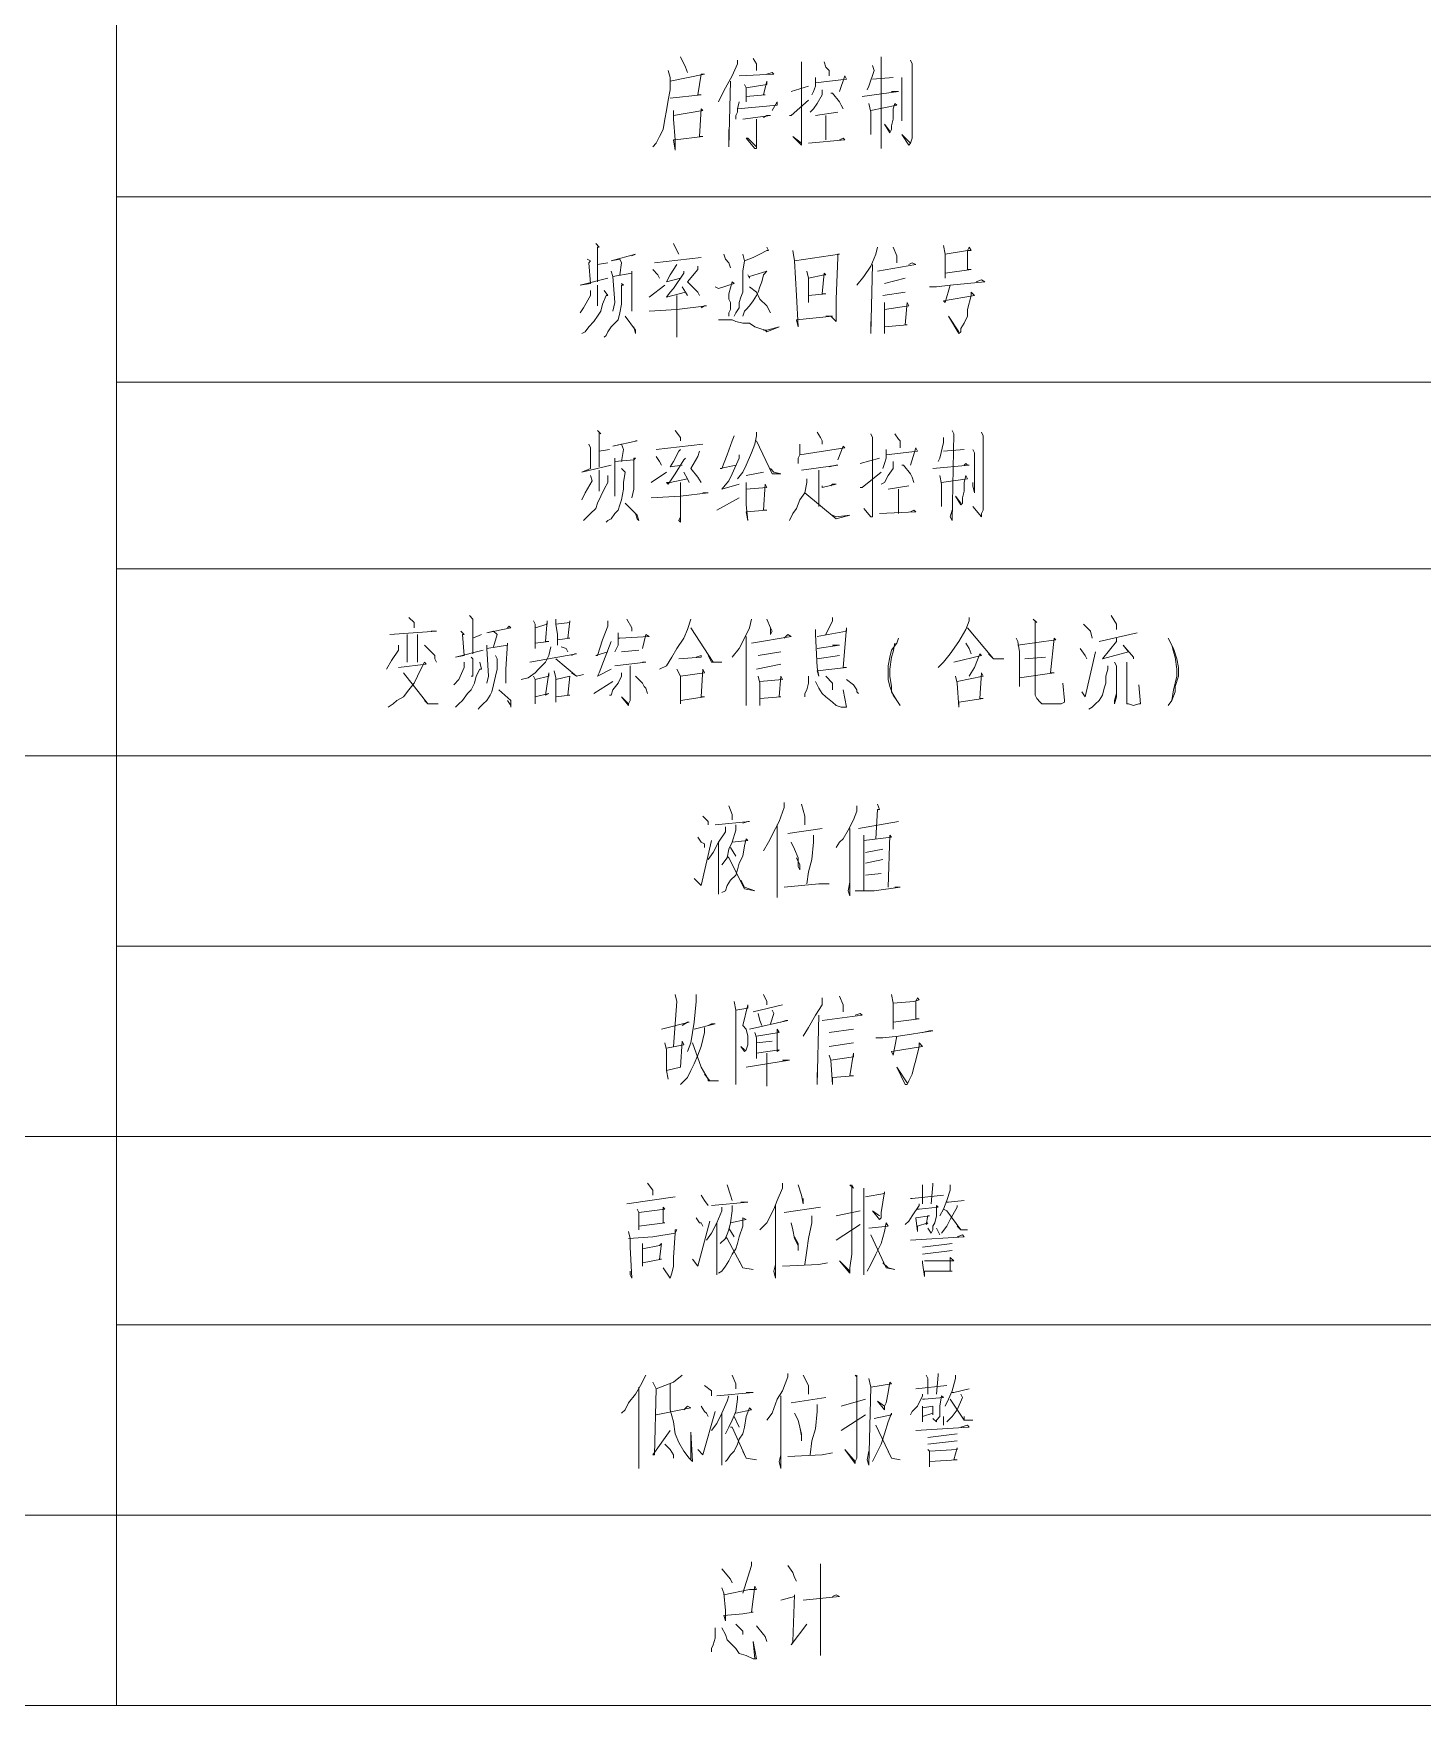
# Model space of a CAD drawing. Header units: millimetres. Extents: x 201 to 11482, y -7821 to 251.
# Drawn here: x 2759.2 to 2810.2, y -5579.6 to -5518.2 of the extents above; entities that cross this region are included whole.
import ezdxf

# ---------------------------------------------------------------- set-up
doc = ezdxf.new("R2010")
doc.units = ezdxf.units.MM

msp = doc.modelspace()

# ---------------------------------------------------------------- linework, layer by layer
at = {"color": 0, "lineweight": 18}
for points in [[(2742.753, -5544.697), (2762.247, -5544.697), (2762.247, -5476.371)], [(2762.247, -5524.187), (2811.079, -5524.187), (2811.079, -5517.329)], [(2782.948, -5519.043), (2783.139, -5519.424), (2783.202, -5519.615)], [(2785.044, -5519.17), (2785.044, -5519.297), (2784.853, -5519.742), (2784.599, -5520.186), (2784.472, -5520.44), (2784.345, -5520.694)], [(2785.615, -5519.107), (2785.742, -5519.297), (2785.742, -5519.424), (2785.742, -5519.551)], [(2787.393, -5519.234), (2787.393, -5519.361), (2787.393, -5522.091), (2787.393, -5522.218), (2787.393, -5522.282), (2787.076, -5521.964), (2787.393, -5522.218)], [(2788.219, -5519.234), (2788.282, -5519.424), (2788.409, -5519.551), (2788.409, -5519.615), (2788.409, -5519.742)], [(2790.314, -5519.043), (2790.314, -5519.234), (2790.314, -5522.409), (2790.314, -5522.218), (2790.314, -5522.028)], [(2791.394, -5519.17), (2791.457, -5519.297), (2791.457, -5521.901), (2791.457, -5522.028), (2791.394, -5522.218), (2791.394, -5522.218), (2791.33, -5522.282), (2791.076, -5521.901), (2791.394, -5522.218)], [(2782.504, -5519.551), (2782.567, -5519.805), (2782.567, -5520.25), (2782.504, -5520.631), (2782.44, -5521.012), (2782.377, -5521.329), (2782.313, -5521.71), (2782.186, -5521.964), (2782.059, -5522.218), (2781.932, -5522.345)], [(2782.567, -5519.932), (2783.837, -5519.678), (2783.71, -5519.678), (2783.583, -5520.44), (2783.71, -5520.44), (2782.567, -5520.567)], [(2785.107, -5519.742), (2786.377, -5519.678), (2786.314, -5519.615), (2786.123, -5519.678)], [(2787.901, -5519.805), (2787.901, -5519.996), (2787.901, -5520.123), (2787.838, -5520.313), (2787.774, -5520.44)], [(2787.901, -5519.996), (2789.044, -5519.869), (2788.981, -5519.742), (2788.79, -5520.313)], [(2789.997, -5519.361), (2790.06, -5519.551), (2789.87, -5520.123), (2789.806, -5520.25)], [(2789.997, -5519.869), (2790.759, -5519.805)], [(2791.076, -5519.805), (2791.076, -5519.932), (2791.076, -5521.393), (2791.076, -5521.139), (2791.076, -5520.948)], [(2784.79, -5519.932), (2784.726, -5522.345), (2784.726, -5522.091), (2784.726, -5521.71)], [(2785.298, -5520.059), (2785.361, -5520.186), (2785.361, -5520.694), (2785.361, -5520.504), (2786.06, -5520.44), (2785.996, -5520.44), (2786.123, -5519.932), (2786.123, -5520.059), (2785.361, -5520.186)], [(2787.012, -5520.313), (2787.647, -5520.123)], [(2788.155, -5520.25), (2788.155, -5520.44), (2787.965, -5520.758), (2787.838, -5520.948), (2787.711, -5521.075)], [(2788.473, -5520.377), (2788.536, -5520.377), (2788.79, -5520.694), (2788.854, -5520.821), (2788.917, -5520.948)], [(2789.616, -5520.504), (2790.949, -5520.313), (2790.886, -5520.313), (2790.822, -5520.313), (2790.695, -5520.313)], [(2782.694, -5521.012), (2782.694, -5521.202), (2782.694, -5521.329), (2782.758, -5522.091), (2782.758, -5522.472), (2782.694, -5522.091), (2782.758, -5522.091), (2783.774, -5521.964), (2783.647, -5521.964), (2783.71, -5520.948), (2783.774, -5521.012), (2782.694, -5521.202)], [(2785.107, -5520.694), (2785.044, -5520.948), (2785.044, -5521.075), (2784.98, -5521.202), (2784.98, -5521.329)], [(2785.044, -5520.948), (2786.504, -5520.821), (2786.504, -5520.694), (2786.314, -5521.012)], [(2786.949, -5521.202), (2787.012, -5521.202), (2787.647, -5520.631)], [(2787.901, -5521.202), (2788.727, -5521.075)], [(2789.87, -5520.758), (2789.933, -5521.075), (2789.933, -5521.075), (2789.933, -5521.901), (2789.933, -5521.71), (2789.933, -5521.583)], [(2789.933, -5521.012), (2790.886, -5520.821), (2790.822, -5520.758), (2790.759, -5520.948), (2790.759, -5521.329), (2790.695, -5521.583), (2790.695, -5521.71), (2790.632, -5521.837), (2790.441, -5521.52), (2790.632, -5521.774)], [(2785.234, -5521.329), (2786.25, -5521.202), (2786.123, -5521.202), (2785.996, -5521.266)], [(2785.742, -5521.329), (2785.742, -5522.218), (2785.742, -5522.345), (2785.742, -5522.409), (2785.679, -5522.409), (2785.361, -5522.028), (2785.425, -5522.028), (2785.742, -5522.345)], [(2788.282, -5521.202), (2788.282, -5522.091)], [(2787.647, -5522.218), (2788.981, -5522.091), (2788.917, -5522.028), (2788.79, -5522.091)], [(2762.247, -5530.981), (2811.079, -5530.981), (2811.079, -5524.187)], [(2779.837, -5525.901), (2779.964, -5526.028), (2779.9, -5526.028), (2779.9, -5527.298)], [(2782.694, -5525.901), (2782.821, -5526.155), (2782.885, -5526.282)], [(2792.6, -5525.965), (2792.664, -5526.282), (2792.664, -5527.171), (2792.664, -5526.981), (2793.616, -5526.854), (2793.489, -5526.854), (2793.489, -5526.155), (2793.553, -5526.028), (2793.616, -5526.155), (2793.489, -5526.155), (2792.664, -5526.282)], [(2779.519, -5526.473), (2779.646, -5526.536), (2779.583, -5526.6), (2779.646, -5527.362), (2779.265, -5527.425), (2780.281, -5527.171)], [(2779.9, -5526.663), (2780.281, -5526.6)], [(2781.17, -5526.346), (2781.297, -5526.282), (2781.297, -5526.282), (2780.408, -5526.536), (2780.726, -5526.473), (2780.789, -5526.6), (2780.726, -5527.044)], [(2781.996, -5526.6), (2783.71, -5526.409)], [(2784.536, -5526.282), (2784.599, -5526.473), (2784.726, -5526.6), (2784.79, -5526.79)], [(2786.123, -5526.028), (2786.187, -5526.155), (2786.123, -5526.155), (2785.869, -5526.282), (2785.615, -5526.409), (2785.298, -5526.536), (2785.234, -5526.282), (2785.298, -5526.536), (2785.234, -5526.917), (2785.234, -5527.108), (2785.234, -5527.425), (2785.234, -5527.425), (2785.234, -5527.679), (2785.171, -5527.87), (2785.107, -5528.06), (2785.107, -5528.251), (2784.98, -5528.441), (2784.917, -5528.568)], [(2787.076, -5526.155), (2787.139, -5526.536), (2787.203, -5527.806), (2787.266, -5528.949), (2787.203, -5528.695), (2788.536, -5528.568), (2788.409, -5528.568), (2788.282, -5528.568)], [(2787.139, -5526.536), (2788.79, -5526.282), (2788.727, -5526.282), (2788.727, -5526.409), (2788.663, -5527.933), (2788.663, -5528.251), (2788.663, -5528.441), (2788.663, -5528.695), (2788.663, -5528.759), (2788.473, -5528.568)], [(2790.187, -5526.028), (2790.124, -5526.282), (2789.933, -5526.727), (2789.679, -5527.108), (2789.425, -5527.425)], [(2790.187, -5526.917), (2791.584, -5526.663), (2791.457, -5526.6), (2791.33, -5526.663)], [(2790.759, -5526.028), (2790.886, -5526.346), (2790.886, -5526.473), (2790.886, -5526.6), (2790.886, -5526.346)], [(2780.472, -5528.378), (2780.535, -5528.06), (2780.472, -5527.108), (2780.408, -5526.917), (2780.472, -5527.108), (2781.17, -5526.981), (2781.17, -5526.917), (2781.17, -5526.917), (2781.17, -5527.806), (2781.17, -5528.06), (2781.17, -5528.378)], [(2781.932, -5526.854), (2782.123, -5527.044), (2782.186, -5527.171)], [(2782.821, -5526.663), (2782.821, -5526.663), (2782.567, -5527.044), (2782.44, -5527.298), (2782.948, -5527.171)], [(2783.075, -5526.917), (2783.075, -5526.981), (2782.694, -5527.552), (2782.567, -5527.679), (2782.44, -5527.87), (2782.44, -5527.87), (2783.139, -5527.679), (2783.202, -5527.806), (2783.139, -5527.679), (2783.012, -5527.489)], [(2783.583, -5526.727), (2783.583, -5526.854), (2783.202, -5527.298), (2783.583, -5527.679), (2783.647, -5527.806)], [(2785.425, -5527.044), (2785.488, -5527.171), (2785.488, -5527.108), (2786.123, -5526.917), (2786.123, -5526.917), (2785.996, -5527.044), (2785.933, -5527.298), (2785.869, -5527.489), (2785.806, -5527.679), (2785.742, -5527.806), (2785.615, -5527.997), (2785.488, -5528.187), (2785.361, -5528.314), (2785.298, -5528.378), (2785.234, -5528.568)], [(2787.584, -5526.917), (2787.647, -5527.171), (2787.647, -5528.06), (2787.647, -5527.997), (2787.647, -5527.806), (2788.282, -5527.743), (2788.155, -5527.743), (2788.219, -5526.981), (2788.282, -5527.044), (2788.219, -5527.044), (2787.647, -5527.171)], [(2789.997, -5526.663), (2789.933, -5529.203), (2789.933, -5529.013), (2789.933, -5528.759)], [(2790.441, -5527.362), (2791.203, -5527.171)], [(2779.646, -5527.616), (2779.646, -5527.806), (2779.392, -5528.251), (2779.265, -5528.441)], [(2780.154, -5527.616), (2780.281, -5527.806), (2780.218, -5527.806), (2780.091, -5528.124), (2780.027, -5528.378), (2779.9, -5528.568), (2779.773, -5528.759), (2779.583, -5528.949), (2779.456, -5529.14), (2779.329, -5529.203)], [(2779.9, -5527.425), (2779.9, -5527.489), (2779.9, -5528.187), (2779.9, -5528.06)], [(2780.789, -5527.362), (2780.853, -5527.425), (2780.789, -5527.425), (2780.789, -5527.87), (2780.789, -5528.124), (2780.726, -5528.441), (2780.662, -5528.695), (2780.535, -5528.822), (2780.408, -5528.949), (2780.281, -5529.14), (2780.218, -5529.267), (2780.154, -5529.33)], [(2781.805, -5527.87), (2782.377, -5527.425)], [(2782.821, -5527.806), (2782.821, -5527.933), (2782.821, -5529.14), (2782.821, -5529.33), (2782.821, -5529.203), (2782.821, -5529.14)], [(2784.218, -5527.489), (2784.345, -5527.552), (2784.345, -5527.552), (2784.917, -5527.362), (2784.853, -5527.298), (2784.726, -5527.743), (2784.726, -5527.806), (2784.726, -5527.933), (2784.79, -5528.06), (2784.79, -5528.187), (2784.79, -5528.314), (2784.726, -5528.441), (2784.726, -5528.568)], [(2785.488, -5527.489), (2785.742, -5527.679), (2785.869, -5527.933), (2786.123, -5528.187), (2786.25, -5528.441)], [(2791.203, -5527.679), (2790.378, -5527.806)], [(2792.092, -5527.489), (2792.346, -5527.489), (2792.854, -5527.425), (2794.124, -5527.298), (2793.997, -5527.235), (2793.807, -5527.298)], [(2792.854, -5527.425), (2792.664, -5528.06), (2792.6, -5527.997), (2793.743, -5527.806), (2793.616, -5527.679), (2793.616, -5527.806), (2793.489, -5528.314), (2793.489, -5528.568), (2793.362, -5528.822), (2793.235, -5529.013), (2793.235, -5529.14), (2793.172, -5529.203), (2792.791, -5528.568), (2793.172, -5529.14)], [(2781.805, -5528.378), (2782.821, -5528.314), (2783.901, -5528.187), (2783.837, -5528.187), (2783.71, -5528.251)], [(2790.441, -5528.06), (2790.441, -5528.314), (2790.441, -5529.203), (2790.441, -5528.949), (2791.267, -5528.886), (2791.203, -5528.886), (2791.267, -5528.06), (2791.33, -5528.187), (2790.441, -5528.314)], [(2780.916, -5528.568), (2781.297, -5529.076), (2781.297, -5529.203), (2781.297, -5529.203), (2781.234, -5528.949)], [(2784.345, -5528.695), (2784.472, -5528.695), (2784.599, -5528.695), (2784.853, -5528.695), (2784.98, -5528.759), (2785.234, -5528.822), (2785.488, -5528.822), (2785.679, -5528.949), (2785.869, -5529.013), (2786.06, -5529.076), (2786.123, -5529.14), (2786.568, -5528.949), (2786.123, -5529.076), (2786.06, -5529.076), (2785.996, -5529.076)], [(2762.247, -5537.839), (2811.079, -5537.839), (2811.079, -5530.981)], [(2779.583, -5533.267), (2779.646, -5533.394), (2779.646, -5534.156), (2779.329, -5534.283), (2780.408, -5534.029)], [(2779.9, -5532.759), (2780.027, -5532.886), (2779.964, -5532.823), (2779.964, -5534.093)], [(2781.297, -5533.14), (2781.297, -5533.14), (2781.361, -5533.14), (2780.472, -5533.331), (2780.789, -5533.267), (2780.853, -5533.458), (2780.789, -5533.902)], [(2782.059, -5533.458), (2783.774, -5533.267)], [(2782.758, -5532.759), (2782.948, -5533.013), (2782.948, -5533.14)], [(2784.917, -5532.95), (2784.853, -5533.14), (2784.663, -5533.648), (2784.472, -5534.156), (2784.409, -5534.156), (2784.98, -5534.029)], [(2785.742, -5532.823), (2785.742, -5532.95), (2785.679, -5533.267), (2785.552, -5533.585), (2785.361, -5534.029), (2785.234, -5534.283), (2785.044, -5534.537)], [(2785.742, -5533.14), (2786.314, -5534.347), (2786.631, -5534.347), (2786.377, -5534.283), (2786.25, -5534.156)], [(2787.33, -5533.267), (2787.33, -5533.458), (2787.33, -5533.648), (2787.266, -5533.775), (2787.266, -5533.902), (2787.266, -5533.966)], [(2787.33, -5533.648), (2788.981, -5533.394), (2788.917, -5533.331), (2788.727, -5533.839)], [(2787.965, -5532.823), (2788.092, -5533.013), (2788.155, -5533.14), (2788.155, -5533.267)], [(2789.933, -5532.886), (2789.997, -5533.013), (2789.997, -5535.807), (2789.997, -5535.934), (2789.933, -5535.934), (2789.679, -5535.617), (2789.933, -5535.934)], [(2790.822, -5532.886), (2790.949, -5533.077), (2791.013, -5533.14), (2791.013, -5533.267), (2791.013, -5533.394)], [(2792.6, -5533.013), (2792.6, -5533.204), (2792.473, -5533.775), (2792.41, -5533.902)], [(2792.918, -5532.759), (2792.981, -5532.886), (2792.918, -5536.061), (2792.854, -5535.934), (2792.918, -5535.68)], [(2793.997, -5532.823), (2794.061, -5532.95), (2794.061, -5535.553), (2794.061, -5535.68), (2793.997, -5535.807), (2793.997, -5535.934), (2793.997, -5535.934), (2793.68, -5535.553), (2793.997, -5535.934)], [(2779.964, -5533.521), (2780.345, -5533.458)], [(2780.535, -5535.172), (2780.535, -5534.918), (2780.535, -5533.902), (2780.535, -5533.775), (2780.535, -5533.902), (2781.234, -5533.839), (2781.297, -5533.775), (2781.234, -5533.775), (2781.234, -5534.664), (2781.234, -5534.918), (2781.17, -5535.236)], [(2782.059, -5533.712), (2782.186, -5533.902), (2782.25, -5534.029)], [(2783.139, -5533.775), (2783.075, -5533.839), (2782.758, -5534.347), (2782.631, -5534.537), (2782.504, -5534.728), (2782.44, -5534.664), (2782.567, -5534.664), (2783.202, -5534.537), (2783.266, -5534.664), (2783.202, -5534.537), (2783.075, -5534.283)], [(2782.948, -5533.458), (2782.885, -5533.521), (2782.694, -5533.902), (2782.567, -5534.093), (2783.012, -5534.029)], [(2783.647, -5533.521), (2783.583, -5533.712), (2783.329, -5534.156), (2783.583, -5534.474), (2783.71, -5534.664)], [(2785.107, -5533.648), (2785.107, -5533.775), (2784.853, -5534.347), (2784.726, -5534.601), (2784.472, -5534.918), (2784.472, -5534.918), (2785.107, -5534.728)], [(2789.552, -5533.966), (2790.251, -5533.775)], [(2790.759, -5533.902), (2790.759, -5534.156), (2790.568, -5534.41), (2790.441, -5534.664), (2790.314, -5534.728)], [(2790.505, -5533.458), (2790.505, -5533.648), (2790.505, -5533.775), (2790.441, -5533.966), (2790.378, -5534.156)], [(2790.505, -5533.648), (2791.648, -5533.521), (2791.584, -5533.394), (2791.394, -5534.029)], [(2792.219, -5534.156), (2793.553, -5534.029), (2793.489, -5534.029), (2793.426, -5533.966), (2793.362, -5534.029)], [(2792.6, -5533.521), (2793.362, -5533.458)], [(2793.68, -5533.458), (2793.743, -5533.585), (2793.743, -5535.045), (2793.68, -5534.791), (2793.68, -5534.664)], [(2779.646, -5534.41), (2779.71, -5534.601), (2779.456, -5535.045), (2779.329, -5535.299)], [(2780.281, -5534.41), (2780.281, -5534.664), (2780.154, -5534.918), (2780.027, -5535.172), (2779.9, -5535.426), (2779.837, -5535.617), (2779.646, -5535.807), (2779.519, -5535.934), (2779.392, -5536.061)], [(2779.964, -5534.22), (2779.964, -5534.347), (2779.964, -5534.982), (2779.964, -5534.918)], [(2780.789, -5534.156), (2780.916, -5534.283), (2780.853, -5534.664), (2780.853, -5534.918), (2780.789, -5535.299), (2780.726, -5535.49), (2780.662, -5535.68), (2780.535, -5535.807), (2780.408, -5535.998), (2780.281, -5536.061), (2780.218, -5536.125)], [(2781.869, -5534.664), (2782.44, -5534.283)], [(2785.996, -5534.283), (2785.361, -5534.41)], [(2787.584, -5534.537), (2787.584, -5534.664), (2787.52, -5535.045), (2787.33, -5535.299), (2787.203, -5535.617), (2787.076, -5535.807), (2786.949, -5536.061)], [(2787.393, -5534.22), (2788.727, -5534.029), (2788.663, -5534.029), (2788.409, -5534.093)], [(2788.028, -5534.22), (2788.028, -5534.347), (2788.028, -5535.553)], [(2789.552, -5534.855), (2789.616, -5534.855), (2790.314, -5534.283)], [(2791.076, -5534.029), (2791.14, -5534.029), (2791.394, -5534.347), (2791.457, -5534.474), (2791.521, -5534.664)], [(2792.473, -5534.41), (2792.537, -5534.728), (2792.537, -5534.791), (2792.537, -5535.553), (2792.537, -5535.426), (2792.537, -5535.299)], [(2792.537, -5534.664), (2793.489, -5534.537), (2793.426, -5534.41), (2793.362, -5534.664), (2793.362, -5534.982), (2793.299, -5535.236), (2793.299, -5535.426), (2793.235, -5535.49), (2793.045, -5535.172), (2793.235, -5535.426)], [(2781.869, -5535.236), (2782.948, -5535.172), (2783.964, -5535.045), (2783.964, -5535.045), (2783.774, -5535.045)], [(2782.948, -5534.664), (2782.948, -5534.791), (2782.948, -5535.934), (2782.948, -5536.125), (2782.885, -5536.061), (2782.948, -5535.934)], [(2785.361, -5534.664), (2785.361, -5534.918), (2785.361, -5535.49), (2785.425, -5536.061), (2785.361, -5535.744), (2786.123, -5535.68), (2785.996, -5535.68), (2786.06, -5534.728), (2786.123, -5534.855), (2785.361, -5534.918)], [(2787.52, -5535.045), (2787.52, -5535.045), (2788.663, -5535.998), (2789.171, -5535.871), (2788.663, -5535.934), (2788.536, -5535.871)], [(2788.155, -5534.791), (2788.155, -5534.855), (2788.663, -5534.728), (2788.536, -5534.728), (2788.473, -5534.791)], [(2790.568, -5534.918), (2791.33, -5534.791)], [(2790.949, -5534.918), (2790.949, -5535.807)], [(2780.916, -5535.426), (2781.361, -5535.871), (2781.424, -5536.061), (2781.361, -5535.998), (2781.297, -5535.807)], [(2784.282, -5535.68), (2785.107, -5535.236)], [(2790.251, -5535.807), (2791.584, -5535.744), (2791.521, -5535.68), (2791.394, -5535.744)], [(2762.247, -5544.697), (2811.079, -5544.697), (2811.079, -5537.839)], [(2772.979, -5539.617), (2773.169, -5539.808), (2773.169, -5539.871), (2773.169, -5539.998)], [(2775.201, -5539.554), (2775.328, -5539.681), (2775.328, -5539.681), (2775.328, -5540.951)], [(2776.598, -5539.998), (2776.662, -5539.935), (2776.725, -5539.998), (2775.836, -5540.189), (2776.09, -5540.125), (2776.217, -5540.252), (2776.09, -5540.697)], [(2777.551, -5539.744), (2777.614, -5539.871), (2777.614, -5540.125), (2777.614, -5540.76), (2777.614, -5540.57), (2778.122, -5540.506), (2777.995, -5540.506), (2778.059, -5539.744), (2778.059, -5539.871), (2777.614, -5539.998)], [(2778.376, -5539.681), (2778.376, -5539.871), (2778.44, -5540.252), (2778.44, -5540.633), (2778.44, -5540.443), (2778.884, -5540.379), (2778.821, -5540.379), (2778.884, -5539.744), (2778.884, -5539.808), (2778.376, -5539.871)], [(2780.281, -5539.744), (2780.281, -5539.935), (2780.091, -5540.443), (2779.9, -5541.014), (2779.837, -5541.014), (2780.281, -5540.887)], [(2780.98, -5539.681), (2781.17, -5539.998), (2781.17, -5540.125)], [(2783.329, -5539.681), (2783.202, -5540.062), (2783.075, -5540.379), (2782.821, -5540.76), (2782.631, -5541.078), (2782.44, -5541.395), (2782.186, -5541.522)], [(2783.329, -5539.998), (2784.155, -5541.268), (2784.472, -5541.268), (2784.091, -5541.268), (2783.964, -5541.014)], [(2785.552, -5539.681), (2785.488, -5539.998), (2785.298, -5540.379), (2785.107, -5540.76), (2784.853, -5541.078)], [(2786.123, -5539.681), (2786.25, -5539.998), (2786.314, -5540.125), (2786.25, -5540.252), (2786.25, -5539.998)], [(2787.901, -5540.062), (2787.901, -5540.252), (2787.965, -5541.459), (2788.028, -5541.776), (2787.965, -5541.586), (2789.044, -5541.459), (2788.917, -5541.459), (2789.044, -5539.998), (2789.044, -5540.125), (2787.965, -5540.316)], [(2788.536, -5539.617), (2788.536, -5539.744), (2788.282, -5540.252)], [(2793.553, -5539.617), (2793.553, -5539.744), (2793.426, -5540.062), (2793.172, -5540.506), (2792.854, -5540.951), (2792.6, -5541.268), (2792.41, -5541.459)], [(2793.489, -5539.998), (2794.442, -5541.141), (2794.823, -5541.141), (2794.442, -5541.141), (2794.251, -5540.951)], [(2795.902, -5539.681), (2796.029, -5539.808), (2795.966, -5539.744), (2795.966, -5540.379), (2795.966, -5541.649), (2795.966, -5542.157), (2795.966, -5542.475), (2796.029, -5542.602), (2796.156, -5542.729), (2796.22, -5542.792), (2796.41, -5542.792), (2796.918, -5542.792), (2797.045, -5542.729), (2797.045, -5542.665), (2796.982, -5542.03), (2797.045, -5542.665)], [(2797.744, -5539.871), (2797.998, -5540.125), (2798.061, -5540.379)], [(2798.76, -5539.554), (2798.95, -5539.871), (2798.95, -5539.998), (2798.95, -5540.062)], [(2772.598, -5540.633), (2772.598, -5540.824), (2772.344, -5541.205), (2772.153, -5541.522)], [(2772.28, -5540.252), (2773.995, -5540.125), (2773.931, -5540.125), (2773.804, -5540.125)], [(2772.915, -5540.252), (2772.915, -5541.268)], [(2773.296, -5540.252), (2773.296, -5541.268)], [(2773.55, -5540.633), (2773.931, -5541.014), (2773.931, -5541.141), (2773.995, -5541.268)], [(2774.884, -5540.125), (2775.011, -5540.252), (2774.947, -5540.252), (2775.011, -5541.014), (2774.693, -5541.078), (2775.709, -5540.824)], [(2775.328, -5540.379), (2775.646, -5540.252)], [(2775.836, -5542.03), (2775.9, -5541.776), (2775.836, -5540.76), (2775.836, -5540.633), (2775.836, -5540.76), (2776.598, -5540.633), (2776.598, -5540.633), (2776.598, -5540.57), (2776.535, -5541.522), (2776.535, -5541.776), (2776.535, -5542.03)], [(2778.186, -5540.697), (2778.122, -5541.014), (2777.995, -5541.268), (2777.741, -5541.522), (2777.614, -5541.649), (2777.36, -5541.84), (2777.106, -5541.903)], [(2778.567, -5540.697), (2778.757, -5540.76), (2778.821, -5540.887)], [(2780.408, -5540.506), (2779.964, -5541.649), (2779.9, -5541.776), (2780.408, -5541.522)], [(2780.662, -5540.189), (2780.662, -5540.379), (2780.662, -5540.633), (2780.535, -5540.887)], [(2780.662, -5540.379), (2780.726, -5540.379), (2781.805, -5540.316), (2781.678, -5540.252), (2781.551, -5540.76)], [(2785.361, -5540.316), (2785.361, -5542.856), (2785.361, -5542.665), (2785.361, -5542.411)], [(2785.552, -5540.57), (2787.012, -5540.316), (2786.885, -5540.252), (2786.758, -5540.379)], [(2787.965, -5540.76), (2788.79, -5540.633), (2788.663, -5540.633), (2788.536, -5540.633)], [(2791.013, -5542.856), (2790.886, -5542.665), (2790.759, -5542.475), (2790.632, -5542.157), (2790.568, -5541.903), (2790.568, -5541.395), (2790.632, -5541.078), (2790.695, -5540.824), (2790.886, -5540.57), (2790.949, -5540.379)], [(2790.822, -5540.57), (2790.759, -5540.887), (2790.695, -5541.078), (2790.632, -5541.522), (2790.632, -5541.776), (2790.695, -5542.157), (2790.695, -5542.348), (2790.886, -5542.665)], [(2793.426, -5540.57), (2793.553, -5540.76), (2793.616, -5540.951)], [(2795.267, -5540.379), (2795.331, -5540.506), (2795.394, -5540.887), (2795.394, -5541.522), (2795.394, -5541.522), (2795.394, -5542.157), (2795.394, -5541.84), (2796.664, -5541.649), (2796.537, -5541.649), (2796.664, -5540.379), (2796.728, -5540.443), (2795.331, -5540.633)], [(2798.315, -5540.506), (2799.712, -5540.189)], [(2798.95, -5540.379), (2798.95, -5540.506), (2798.442, -5541.141), (2798.442, -5541.141), (2799.395, -5540.887), (2799.204, -5540.633), (2799.585, -5541.078), (2799.585, -5541.141)], [(2800.855, -5542.856), (2800.982, -5542.665), (2801.109, -5542.348), (2801.109, -5542.157), (2801.236, -5541.776), (2801.236, -5541.459), (2801.173, -5541.141), (2801.046, -5540.76), (2800.982, -5540.633), (2800.855, -5540.379)], [(2800.982, -5540.633), (2801.046, -5540.887), (2801.109, -5541.078), (2801.173, -5541.522), (2801.173, -5541.776), (2801.109, -5542.03), (2801.046, -5542.284), (2800.982, -5542.665)], [(2772.598, -5541.459), (2773.614, -5541.332), (2773.55, -5541.268), (2773.423, -5541.522), (2773.296, -5541.776), (2773.169, -5542.03), (2772.979, -5542.284), (2772.788, -5542.538), (2772.534, -5542.665), (2772.407, -5542.792), (2772.217, -5542.919)], [(2775.011, -5541.268), (2775.011, -5541.459), (2774.82, -5541.903), (2774.63, -5542.094)], [(2775.582, -5541.268), (2775.646, -5541.522), (2775.582, -5541.522), (2775.455, -5541.776), (2775.392, -5542.03), (2775.265, -5542.284), (2775.138, -5542.411), (2774.947, -5542.665), (2774.82, -5542.792), (2774.693, -5542.919)], [(2775.265, -5541.078), (2775.328, -5541.141), (2775.328, -5541.776), (2775.265, -5541.776)], [(2776.154, -5541.014), (2776.217, -5541.141), (2776.217, -5541.141), (2776.217, -5541.522), (2776.154, -5541.776), (2776.09, -5542.094), (2776.027, -5542.348), (2775.963, -5542.475), (2775.836, -5542.665), (2775.709, -5542.792), (2775.582, -5542.919), (2775.519, -5542.983)], [(2777.424, -5541.268), (2779.138, -5540.951), (2779.075, -5540.951), (2778.948, -5541.014)], [(2778.376, -5541.141), (2779.138, -5541.776), (2779.392, -5541.713), (2779.138, -5541.776), (2778.948, -5541.649)], [(2780.535, -5541.395), (2781.678, -5541.268), (2781.615, -5541.268), (2781.551, -5541.268)], [(2781.424, -5540.824), (2780.789, -5540.887)], [(2782.885, -5541.141), (2783.71, -5541.078), (2783.71, -5541.014), (2783.52, -5541.078)], [(2786.631, -5541.332), (2785.742, -5541.522)], [(2785.806, -5541.014), (2786.631, -5540.887)], [(2787.965, -5541.141), (2788.79, -5541.014)], [(2792.981, -5541.268), (2793.997, -5541.014), (2793.934, -5540.951), (2793.743, -5541.459), (2793.616, -5541.649), (2793.553, -5541.776)], [(2795.585, -5541.141), (2796.347, -5541.078)], [(2797.617, -5540.76), (2797.807, -5541.014), (2797.871, -5541.141)], [(2797.68, -5542.348), (2797.807, -5542.538), (2798.188, -5540.887)], [(2798.887, -5541.268), (2798.95, -5541.395), (2798.95, -5542.538), (2798.887, -5542.792), (2798.887, -5542.665), (2798.95, -5542.411)], [(2799.331, -5541.268), (2799.331, -5542.411), (2799.331, -5542.665), (2799.331, -5542.792), (2799.395, -5542.792), (2799.585, -5542.856), (2799.776, -5542.792), (2799.839, -5542.792), (2799.776, -5542.094)], [(2772.788, -5541.649), (2772.788, -5541.649), (2773.677, -5542.792), (2774.058, -5542.792), (2773.677, -5542.792), (2773.55, -5542.665)], [(2777.551, -5541.776), (2777.614, -5541.903), (2777.614, -5542.348), (2777.614, -5542.411), (2777.614, -5542.792), (2777.614, -5542.538), (2778.122, -5542.411), (2777.995, -5542.475), (2778.122, -5541.649), (2778.122, -5541.776), (2777.614, -5541.903)], [(2778.313, -5541.586), (2778.376, -5541.84), (2778.376, -5542.729), (2778.376, -5542.538), (2778.884, -5542.475), (2778.821, -5542.475), (2778.884, -5541.776), (2778.884, -5541.776), (2778.376, -5541.903)], [(2780.789, -5541.649), (2780.789, -5541.776), (2780.662, -5542.03), (2780.472, -5542.284), (2780.408, -5542.475), (2780.345, -5542.475)], [(2781.107, -5541.395), (2781.107, -5542.475), (2781.107, -5542.665), (2781.043, -5542.792), (2781.043, -5542.856), (2780.789, -5542.538), (2781.043, -5542.792), (2781.043, -5542.792)], [(2781.297, -5541.776), (2781.551, -5542.03), (2781.615, -5542.157), (2781.678, -5542.221), (2781.742, -5542.411)], [(2782.821, -5541.522), (2782.948, -5541.776), (2782.948, -5542.284), (2782.948, -5542.792), (2782.948, -5542.665), (2783.837, -5542.538), (2783.71, -5542.538), (2783.774, -5541.522), (2783.837, -5541.649), (2782.948, -5541.776)], [(2785.806, -5541.776), (2785.869, -5542.03), (2785.869, -5542.856), (2785.869, -5542.602), (2786.631, -5542.538), (2786.568, -5542.538), (2786.631, -5541.776), (2786.695, -5541.903), (2785.869, -5541.967)], [(2787.647, -5541.776), (2787.647, -5542.03), (2787.584, -5542.284), (2787.52, -5542.411), (2787.52, -5542.538)], [(2788.282, -5541.776), (2788.536, -5542.03), (2788.536, -5542.094), (2788.536, -5542.284)], [(2789.044, -5541.903), (2789.298, -5542.094), (2789.425, -5542.284), (2789.425, -5542.348), (2789.489, -5542.411)], [(2793.045, -5541.776), (2793.108, -5542.03), (2793.172, -5542.919), (2793.172, -5542.729), (2794.061, -5542.602), (2793.934, -5542.602), (2793.997, -5541.649), (2794.061, -5541.776), (2793.108, -5541.967)], [(2798.633, -5541.395), (2798.633, -5541.522), (2798.569, -5541.776), (2798.569, -5542.03), (2798.506, -5542.221), (2798.442, -5542.475), (2798.315, -5542.665), (2798.188, -5542.792), (2798.061, -5542.919), (2797.934, -5542.983)], [(2776.281, -5542.284), (2776.725, -5542.665), (2776.725, -5542.919), (2776.725, -5542.856), (2776.598, -5542.665)], [(2779.773, -5542.411), (2780.472, -5541.967)], [(2787.901, -5541.967), (2788.028, -5542.221), (2788.155, -5542.411), (2788.282, -5542.538), (2788.536, -5542.729), (2788.663, -5542.856), (2788.854, -5542.919), (2788.981, -5542.919), (2789.044, -5542.919), (2788.917, -5542.284), (2789.044, -5542.919)], [(2739.768, -5544.697), (2759.707, -5544.697), (2809.491, -5544.697)], [(2762.247, -5551.682), (2762.247, -5544.697)], [(2784.726, -5546.539), (2784.853, -5546.856), (2784.853, -5547.047)], [(2786.758, -5546.412), (2786.758, -5546.602), (2786.568, -5547.11), (2786.441, -5547.364), (2786.187, -5547.872), (2785.996, -5548.19)], [(2787.393, -5546.475), (2787.52, -5546.92), (2787.52, -5547.237), (2787.52, -5546.983)], [(2789.425, -5546.539), (2789.425, -5546.729), (2789.298, -5547.047), (2789.108, -5547.428), (2788.917, -5547.745), (2788.79, -5547.872), (2788.663, -5548.063)], [(2790.187, -5546.475), (2790.251, -5546.666), (2790.187, -5546.666), (2790.124, -5547.745)], [(2783.774, -5546.92), (2783.964, -5547.11), (2783.964, -5547.237)], [(2784.599, -5547.301), (2784.599, -5547.491), (2784.345, -5547.872), (2784.155, -5548.253), (2783.964, -5548.507)], [(2784.218, -5547.237), (2785.488, -5547.11), (2785.425, -5547.11), (2785.234, -5547.174)], [(2784.98, -5547.237), (2784.98, -5547.428), (2784.853, -5547.872), (2784.726, -5548.126), (2784.663, -5548.444), (2784.472, -5548.698)], [(2786.504, -5547.237), (2786.504, -5549.904), (2786.504, -5549.65), (2786.504, -5549.46)], [(2786.885, -5547.555), (2788.155, -5547.364)], [(2789.171, -5547.364), (2789.171, -5549.587), (2789.171, -5549.841), (2789.108, -5549.65), (2789.171, -5549.333)], [(2789.489, -5547.364), (2790.949, -5547.11)], [(2783.456, -5549.206), (2783.71, -5549.46), (2784.091, -5547.809)], [(2783.583, -5547.682), (2783.71, -5547.872), (2783.837, -5547.936), (2783.837, -5548.063)], [(2784.345, -5547.872), (2784.345, -5549.777), (2784.345, -5549.65), (2784.345, -5549.269)], [(2784.853, -5547.872), (2785.425, -5547.809), (2785.361, -5547.745), (2785.298, -5547.999), (2785.234, -5548.38), (2785.107, -5548.634), (2785.044, -5548.888), (2784.98, -5549.079), (2784.79, -5549.269), (2784.663, -5549.46), (2784.599, -5549.65), (2784.472, -5549.714)], [(2784.79, -5548.063), (2784.98, -5548.38)], [(2787.012, -5547.872), (2787.139, -5548.126), (2787.266, -5548.444), (2787.266, -5548.761), (2787.33, -5548.888), (2787.33, -5548.698), (2787.203, -5548.444)], [(2787.838, -5547.618), (2787.838, -5547.872), (2787.774, -5548.507), (2787.647, -5548.952), (2787.584, -5549.396)], [(2789.679, -5547.809), (2790.695, -5547.682), (2790.632, -5547.618), (2790.568, -5549.523)], [(2789.679, -5547.618), (2789.679, -5547.745), (2789.679, -5549.65)], [(2784.663, -5548.38), (2784.726, -5548.444), (2785.298, -5549.587), (2785.679, -5549.65), (2785.298, -5549.523), (2785.171, -5549.269)], [(2789.743, -5548.253), (2790.378, -5548.126)], [(2790.378, -5548.507), (2789.743, -5548.634)], [(2789.743, -5549.079), (2790.314, -5549.015)], [(2786.758, -5549.523), (2788.028, -5549.396), (2788.409, -5549.396)], [(2789.362, -5549.65), (2790.06, -5549.65), (2791.013, -5549.523), (2790.949, -5549.523), (2790.822, -5549.523)], [(2790.695, -5549.523), (2790.695, -5549.523)], [(2762.247, -5558.667), (2762.247, -5551.682)], [(2762.247, -5551.682), (2810.888, -5551.682), (2820.858, -5551.682)], [(2762.247, -5551.682), (2810.888, -5551.682), (2820.858, -5551.682)], [(2782.758, -5553.46), (2782.821, -5553.714), (2782.694, -5555.365)], [(2783.52, -5553.46), (2783.52, -5553.714), (2783.456, -5554.476), (2783.393, -5554.857), (2783.329, -5555.238), (2783.202, -5555.556)], [(2785.996, -5553.46), (2786.123, -5553.714), (2786.123, -5553.841)], [(2788.155, -5553.587), (2788.155, -5553.841), (2787.901, -5554.222), (2787.647, -5554.667), (2787.457, -5554.984)], [(2788.79, -5553.524), (2788.917, -5553.841), (2788.917, -5553.968), (2788.917, -5554.095), (2788.917, -5553.841)], [(2790.695, -5553.46), (2790.759, -5553.778), (2790.759, -5554.73), (2790.759, -5554.476), (2791.711, -5554.349), (2791.584, -5554.349), (2791.584, -5553.714), (2791.648, -5553.587), (2791.711, -5553.651), (2791.521, -5553.714), (2790.759, -5553.778)], [(2784.917, -5553.714), (2784.98, -5554.032), (2784.98, -5556.762), (2784.98, -5556.508), (2784.98, -5556.254)], [(2784.98, -5554.032), (2785.425, -5553.968), (2785.425, -5553.841), (2785.234, -5554.603), (2785.361, -5554.73), (2785.425, -5554.984), (2785.425, -5555.302), (2785.361, -5555.492), (2785.298, -5555.556), (2785.171, -5555.365), (2785.298, -5555.492)], [(2785.615, -5554.095), (2786.695, -5553.841)], [(2785.806, -5554.159), (2785.869, -5554.413), (2785.933, -5554.603)], [(2786.314, -5554.032), (2786.377, -5554.159), (2786.25, -5554.54)], [(2788.028, -5554.222), (2787.965, -5556.762), (2787.965, -5556.635), (2787.965, -5556.318)], [(2788.155, -5554.413), (2789.616, -5554.222), (2789.552, -5554.159), (2789.362, -5554.222)], [(2782.25, -5554.73), (2783.266, -5554.476), (2783.202, -5554.476), (2783.012, -5554.603)], [(2783.837, -5554.667), (2783.837, -5554.857), (2783.71, -5555.365), (2783.583, -5555.683), (2783.456, -5556), (2783.329, -5556.254), (2783.202, -5556.508), (2783.012, -5556.699), (2782.948, -5556.762)], [(2783.456, -5554.73), (2784.218, -5554.54), (2784.091, -5554.54), (2783.964, -5554.603)], [(2785.488, -5554.73), (2786.885, -5554.413), (2786.822, -5554.413), (2786.631, -5554.476)], [(2785.679, -5554.857), (2785.742, -5555.048), (2785.742, -5555.302), (2785.742, -5555.81), (2785.742, -5555.619), (2786.568, -5555.492), (2786.504, -5555.556), (2786.504, -5554.73), (2786.568, -5554.857), (2785.742, -5554.984)], [(2788.409, -5554.857), (2789.298, -5554.73)], [(2790.124, -5555.048), (2790.378, -5555.048), (2790.949, -5554.984), (2792.219, -5554.794), (2792.092, -5554.794), (2791.838, -5554.857)], [(2782.377, -5555.238), (2782.44, -5555.492), (2782.44, -5556.254), (2782.504, -5556.572), (2782.44, -5556.254), (2782.948, -5556.127), (2782.948, -5556.127), (2783.012, -5555.175), (2783.075, -5555.302), (2782.44, -5555.429)], [(2783.393, -5555.238), (2783.71, -5556.127), (2783.964, -5556.572), (2783.964, -5556.635), (2784.345, -5556.635), (2784.028, -5556.635), (2783.837, -5556.381)], [(2786.314, -5555.175), (2785.742, -5555.238)], [(2789.298, -5555.238), (2788.409, -5555.365)], [(2790.886, -5554.984), (2790.759, -5555.683), (2790.695, -5555.556), (2791.838, -5555.365), (2791.711, -5555.238), (2791.711, -5555.365), (2791.584, -5555.873), (2791.521, -5556.127), (2791.457, -5556.381), (2791.33, -5556.635), (2791.267, -5556.762), (2791.203, -5556.762), (2790.886, -5556.127), (2791.267, -5556.699)], [(2785.361, -5556.127), (2786.949, -5555.873), (2786.822, -5555.873), (2786.695, -5555.873)], [(2786.123, -5555.619), (2786.123, -5556.826), (2786.123, -5556.635), (2786.123, -5556.445)], [(2788.409, -5555.683), (2788.473, -5555.873), (2788.536, -5556.762), (2788.536, -5556.508), (2789.298, -5556.445), (2789.171, -5556.445), (2789.298, -5555.619), (2789.298, -5555.746), (2788.473, -5555.873)], [(2742.372, -5558.667), (2762.247, -5558.667)], [(2759.707, -5558.667), (2810.888, -5558.667)], [(2759.707, -5558.667), (2810.888, -5558.667), (2820.858, -5558.667)], [(2762.247, -5565.589), (2762.247, -5558.667)], [(2780.98, -5561.144), (2782.758, -5560.89)], [(2781.742, -5560.382), (2781.932, -5560.636), (2781.932, -5560.826)], [(2783.71, -5560.826), (2783.837, -5561.017), (2783.964, -5561.207)], [(2784.663, -5560.445), (2784.79, -5560.826), (2784.853, -5561.017)], [(2786.695, -5560.382), (2786.695, -5560.572), (2786.504, -5561.017), (2786.377, -5561.334), (2786.123, -5561.842), (2785.869, -5562.096)], [(2787.266, -5560.445), (2787.393, -5560.826), (2787.457, -5561.144), (2787.457, -5560.953)], [(2789.171, -5560.445), (2789.298, -5560.572), (2789.235, -5560.445), (2789.235, -5562.985), (2789.171, -5563.493), (2789.171, -5563.62), (2789.171, -5563.684), (2788.79, -5563.239), (2789.171, -5563.62)], [(2789.679, -5560.572), (2789.679, -5560.89), (2789.679, -5563.747), (2789.679, -5563.557), (2789.679, -5563.239)], [(2789.743, -5560.89), (2790.441, -5560.763), (2790.441, -5560.699), (2790.378, -5561.08), (2790.314, -5561.461), (2790.314, -5561.652), (2790.251, -5561.715), (2789.997, -5561.398), (2790.251, -5561.588)], [(2791.394, -5560.953), (2791.457, -5560.953), (2792.6, -5560.826)], [(2791.838, -5560.445), (2791.838, -5560.572), (2791.838, -5561.144)], [(2792.219, -5560.382), (2792.219, -5560.445), (2792.156, -5561.144)], [(2792.854, -5560.445), (2792.854, -5560.572), (2792.854, -5560.636), (2792.727, -5561.017), (2792.6, -5561.334), (2792.473, -5561.588)], [(2781.361, -5561.334), (2781.424, -5561.461), (2781.424, -5562.096), (2781.424, -5561.969), (2782.377, -5561.842), (2782.313, -5561.842), (2782.313, -5561.271), (2782.377, -5561.334), (2781.424, -5561.461)], [(2784.472, -5561.271), (2784.472, -5561.398), (2784.282, -5561.842), (2784.091, -5562.223), (2783.901, -5562.477)], [(2784.091, -5561.207), (2785.425, -5561.08), (2785.361, -5561.08), (2785.171, -5561.08)], [(2784.853, -5561.207), (2784.853, -5561.398), (2784.79, -5561.842), (2784.726, -5562.096), (2784.599, -5562.414), (2784.409, -5562.604)], [(2786.441, -5561.207), (2786.441, -5563.874), (2786.377, -5563.62), (2786.441, -5563.366)], [(2786.758, -5561.461), (2788.092, -5561.271)], [(2787.774, -5561.588), (2787.774, -5561.842), (2787.647, -5562.414), (2787.584, -5562.858), (2787.52, -5563.366)], [(2788.663, -5561.588), (2789.552, -5561.398)], [(2791.711, -5561.144), (2791.711, -5561.207), (2791.457, -5561.588), (2791.33, -5561.779), (2791.203, -5561.906)], [(2791.584, -5561.652), (2791.648, -5562.16), (2791.648, -5561.969), (2792.029, -5561.842), (2791.965, -5561.906), (2792.029, -5561.588), (2792.092, -5561.588), (2791.584, -5561.652)], [(2791.648, -5561.334), (2791.711, -5561.334), (2792.41, -5561.271), (2792.346, -5561.207), (2792.346, -5561.588), (2792.283, -5561.842), (2792.219, -5561.969), (2792.219, -5562.096), (2792.156, -5562.223), (2792.029, -5562.033)], [(2793.108, -5561.207), (2793.108, -5561.271), (2792.854, -5561.715), (2792.727, -5561.969), (2792.537, -5562.223)], [(2792.6, -5561.334), (2792.727, -5561.398), (2793.235, -5562.096), (2793.489, -5562.096), (2793.235, -5562.096), (2793.108, -5561.969)], [(2792.727, -5561.08), (2792.791, -5561.08), (2793.362, -5561.017)], [(2781.043, -5562.414), (2781.932, -5562.35), (2782.758, -5562.223), (2782.758, -5562.096), (2782.821, -5562.096), (2782.758, -5562.223), (2782.694, -5563.112), (2782.694, -5563.43), (2782.631, -5563.684), (2782.567, -5563.874), (2782.313, -5563.493)], [(2781.107, -5563.62), (2781.107, -5563.747), (2781.17, -5563.874), (2781.107, -5562.731), (2781.107, -5562.414), (2781.043, -5562.16)], [(2783.393, -5563.176), (2783.583, -5563.43), (2784.028, -5561.779)], [(2783.52, -5561.652), (2783.647, -5561.842), (2783.71, -5561.842), (2783.774, -5561.969)], [(2784.282, -5561.842), (2784.282, -5563.747), (2784.282, -5563.557), (2784.282, -5563.239)], [(2784.79, -5561.842), (2785.361, -5561.715), (2785.234, -5561.652), (2785.234, -5561.969), (2785.107, -5562.35), (2785.044, -5562.604), (2784.98, -5562.795), (2784.853, -5562.985), (2784.726, -5563.239), (2784.599, -5563.43), (2784.472, -5563.62), (2784.345, -5563.684)], [(2784.726, -5562.033), (2784.917, -5562.35)], [(2787.012, -5561.842), (2787.076, -5562.096), (2787.139, -5562.414), (2787.266, -5562.668), (2787.266, -5562.858), (2787.266, -5562.604), (2787.139, -5562.35)], [(2788.663, -5562.477), (2789.552, -5561.906)], [(2789.87, -5562.033), (2790.568, -5561.969), (2790.505, -5561.842), (2790.441, -5562.16), (2790.314, -5562.604), (2790.124, -5562.985), (2789.933, -5563.366), (2789.806, -5563.62)], [(2792.346, -5562.033), (2792.473, -5562.287)], [(2781.551, -5562.604), (2781.551, -5562.795), (2781.551, -5563.43), (2781.551, -5563.303), (2781.551, -5563.303), (2782.25, -5563.176), (2782.186, -5563.176), (2782.25, -5562.604), (2782.25, -5562.604), (2782.186, -5562.668), (2781.551, -5562.795)], [(2784.599, -5562.35), (2784.663, -5562.414), (2785.234, -5563.493), (2785.615, -5563.557), (2785.234, -5563.493), (2785.107, -5563.239)], [(2789.933, -5562.287), (2790.505, -5563.493), (2790.822, -5563.557), (2790.568, -5563.493), (2790.378, -5563.303)], [(2791.394, -5562.477), (2793.362, -5562.35), (2793.299, -5562.287), (2793.108, -5562.35)], [(2792.918, -5562.604), (2791.838, -5562.731)], [(2786.695, -5563.43), (2788.028, -5563.366), (2788.346, -5563.303)], [(2791.838, -5562.985), (2792.918, -5562.858)], [(2791.838, -5563.239), (2791.838, -5563.303), (2791.902, -5563.811), (2791.902, -5563.62), (2792.918, -5563.62), (2792.854, -5563.62), (2792.854, -5563.112), (2792.981, -5563.239), (2792.918, -5563.239), (2791.902, -5563.239)], [(2762.247, -5572.574), (2762.247, -5565.589)], [(2889.628, -5565.589), (2762.247, -5565.589)], [(2781.678, -5567.43), (2781.488, -5567.811), (2781.297, -5568.129), (2781.043, -5568.446), (2780.916, -5568.7), (2780.789, -5568.827)], [(2783.012, -5567.43), (2782.694, -5567.684), (2782.377, -5567.811), (2782.059, -5567.938), (2781.932, -5567.684), (2782.059, -5567.938), (2781.996, -5570.351), (2781.932, -5570.351), (2782.567, -5569.462)], [(2784.853, -5567.43), (2784.98, -5567.748), (2784.98, -5567.938)], [(2786.885, -5567.367), (2786.885, -5567.494), (2786.695, -5568.002), (2786.504, -5568.319), (2786.314, -5568.827), (2786.123, -5569.081)], [(2787.457, -5567.43), (2787.647, -5567.811), (2787.647, -5568.129), (2787.647, -5567.875)], [(2789.362, -5567.43), (2789.425, -5567.494), (2789.425, -5567.43), (2789.425, -5569.97), (2789.425, -5570.478), (2789.362, -5570.605), (2789.362, -5570.669), (2788.981, -5570.161), (2789.362, -5570.605)], [(2789.87, -5567.557), (2789.933, -5567.875), (2789.87, -5570.732), (2789.806, -5570.542), (2789.87, -5570.224)], [(2789.933, -5567.875), (2790.695, -5567.748), (2790.632, -5567.684), (2790.568, -5568.065), (2790.505, -5568.446), (2790.441, -5568.573), (2790.441, -5568.7), (2790.187, -5568.383), (2790.441, -5568.573)], [(2791.965, -5567.43), (2792.029, -5567.557), (2792.029, -5568.129)], [(2792.41, -5567.367), (2792.41, -5567.43), (2792.346, -5568.129)], [(2793.045, -5567.43), (2793.045, -5567.557), (2792.918, -5568.002), (2792.791, -5568.319), (2792.664, -5568.573)], [(2781.424, -5567.875), (2781.424, -5570.859), (2781.424, -5570.605), (2781.424, -5569.97)], [(2782.567, -5567.748), (2782.567, -5568.256), (2782.567, -5568.7), (2782.694, -5569.145), (2782.758, -5569.589), (2782.885, -5569.907), (2783.075, -5570.224), (2783.266, -5570.478), (2783.393, -5570.605), (2783.329, -5569.526), (2783.329, -5570.542)], [(2783.837, -5567.811), (2784.091, -5568.002), (2784.091, -5568.192)], [(2784.726, -5568.192), (2784.663, -5568.383), (2784.472, -5568.827), (2784.282, -5569.208), (2784.091, -5569.462)], [(2784.282, -5568.192), (2785.615, -5568.065), (2785.552, -5568.065), (2785.361, -5568.065)], [(2785.044, -5568.192), (2785.044, -5568.319), (2784.98, -5568.764), (2784.853, -5569.081), (2784.726, -5569.335), (2784.599, -5569.589)], [(2786.631, -5568.192), (2786.631, -5570.859), (2786.568, -5570.605), (2786.631, -5570.351)], [(2787.012, -5568.446), (2788.282, -5568.256)], [(2788.854, -5568.573), (2789.743, -5568.319)], [(2791.838, -5568.129), (2791.838, -5568.192), (2791.648, -5568.573), (2791.457, -5568.764), (2791.394, -5568.891)], [(2791.584, -5567.938), (2792.727, -5567.811)], [(2791.838, -5568.319), (2791.902, -5568.319), (2792.6, -5568.256), (2792.537, -5568.192), (2792.473, -5568.573), (2792.473, -5568.764), (2792.473, -5568.954), (2792.346, -5569.081), (2792.346, -5569.145), (2792.219, -5569.018)], [(2793.235, -5568.129), (2793.299, -5568.256), (2793.108, -5568.7), (2792.918, -5568.954), (2792.727, -5569.145)], [(2792.854, -5568.319), (2792.854, -5568.319), (2793.362, -5569.081), (2793.68, -5569.081), (2793.362, -5569.081), (2793.362, -5568.954)], [(2792.918, -5568.065), (2792.981, -5568.065), (2793.553, -5567.938)], [(2782.059, -5568.891), (2783.329, -5568.637), (2783.202, -5568.573), (2783.075, -5568.7)], [(2783.583, -5570.161), (2783.774, -5570.351), (2784.218, -5568.764)], [(2783.71, -5568.573), (2783.837, -5568.764), (2783.901, -5568.827), (2783.964, -5568.954)], [(2784.472, -5568.827), (2784.472, -5570.732), (2784.472, -5570.542), (2784.472, -5570.224)], [(2784.98, -5568.827), (2785.552, -5568.7), (2785.488, -5568.637), (2785.361, -5568.954), (2785.298, -5569.335), (2785.234, -5569.589), (2785.107, -5569.78), (2785.044, -5569.97), (2784.917, -5570.224), (2784.79, -5570.351), (2784.663, -5570.542), (2784.599, -5570.605)], [(2784.917, -5568.954), (2785.107, -5569.335)], [(2787.139, -5568.827), (2787.266, -5569.081), (2787.33, -5569.335), (2787.393, -5569.653), (2787.393, -5569.843), (2787.393, -5569.589), (2787.33, -5569.335)], [(2787.965, -5568.51), (2787.965, -5568.764), (2787.901, -5569.399), (2787.774, -5569.843), (2787.711, -5570.351)], [(2788.854, -5569.462), (2789.743, -5568.891)], [(2790.06, -5569.018), (2790.695, -5568.891), (2790.695, -5568.827), (2790.568, -5569.145), (2790.441, -5569.589), (2790.314, -5569.97), (2790.124, -5570.351), (2789.997, -5570.605)], [(2791.838, -5568.573), (2791.838, -5569.145), (2791.838, -5568.954), (2792.219, -5568.827), (2792.219, -5568.891), (2792.219, -5568.573), (2792.219, -5568.573), (2791.838, -5568.637)], [(2792.6, -5568.954), (2792.6, -5569.272)], [(2784.79, -5569.335), (2784.853, -5569.335), (2785.361, -5570.478), (2785.742, -5570.542), (2785.361, -5570.478), (2785.234, -5570.224)], [(2790.124, -5569.272), (2790.695, -5570.478), (2791.013, -5570.542), (2790.695, -5570.478), (2790.568, -5570.224)], [(2791.584, -5569.462), (2793.553, -5569.335), (2793.489, -5569.272), (2793.235, -5569.335)], [(2782.377, -5569.97), (2782.567, -5570.161), (2782.694, -5570.351), (2782.694, -5570.478)], [(2793.108, -5569.589), (2792.029, -5569.716)], [(2792.029, -5569.97), (2793.108, -5569.843)], [(2792.029, -5570.161), (2792.092, -5570.224), (2792.092, -5570.796), (2792.092, -5570.605), (2793.108, -5570.542), (2792.981, -5570.542), (2793.108, -5570.097), (2793.108, -5570.161), (2793.108, -5570.161), (2792.092, -5570.224)], [(2786.885, -5570.415), (2788.155, -5570.351), (2788.536, -5570.288)], [(2686.746, -5579.559), (2722.433, -5579.559), (2742.372, -5579.559), (2762.247, -5579.559), (2762.247, -5572.574)], [(2742.372, -5572.574), (2762.247, -5572.574)], [(2759.707, -5572.574), (2810.888, -5572.574)], [(2785.552, -5574.288), (2785.552, -5574.415), (2785.234, -5575.431)], [(2786.885, -5574.415), (2787.076, -5574.669), (2787.139, -5574.86), (2787.203, -5574.987)], [(2788.092, -5574.352), (2788.092, -5574.542), (2788.092, -5577.717), (2788.092, -5577.527), (2788.092, -5577.273)], [(2784.472, -5574.542), (2784.79, -5574.923), (2784.853, -5575.05)], [(2784.472, -5575.241), (2784.536, -5575.431), (2784.599, -5576.066), (2784.599, -5576.447), (2784.536, -5576.257), (2785.234, -5576.193), (2785.615, -5576.13), (2785.552, -5576.13), (2785.679, -5575.177), (2785.742, -5575.304), (2785.488, -5575.304), (2784.536, -5575.495)], [(2786.631, -5575.685), (2787.139, -5575.558), (2787.139, -5575.495), (2787.076, -5577.209), (2787.012, -5577.336), (2787.584, -5576.574)], [(2787.457, -5575.685), (2788.79, -5575.558), (2788.663, -5575.495), (2788.536, -5575.558)], [(2784.218, -5576.701), (2784.218, -5576.892), (2784.218, -5577.082), (2784.155, -5577.336), (2784.091, -5577.463), (2784.091, -5577.59)], [(2784.472, -5576.701), (2784.599, -5576.955), (2784.663, -5577.146), (2784.853, -5577.336), (2784.98, -5577.463), (2785.107, -5577.654), (2785.361, -5577.717), (2785.615, -5577.844), (2785.742, -5577.844), (2785.615, -5577.209), (2785.679, -5577.844), (2785.742, -5577.844)], [(2784.98, -5576.574), (2785.234, -5576.828), (2785.234, -5576.828), (2785.234, -5576.955)], [(2785.742, -5576.638), (2785.996, -5576.955), (2786.06, -5577.019), (2786.123, -5577.209)], [(2761.295, -5579.559), (2811.079, -5579.559)]]:
    msp.add_lwpolyline(points, dxfattribs=at)

doc.saveas('drawing.dxf')
